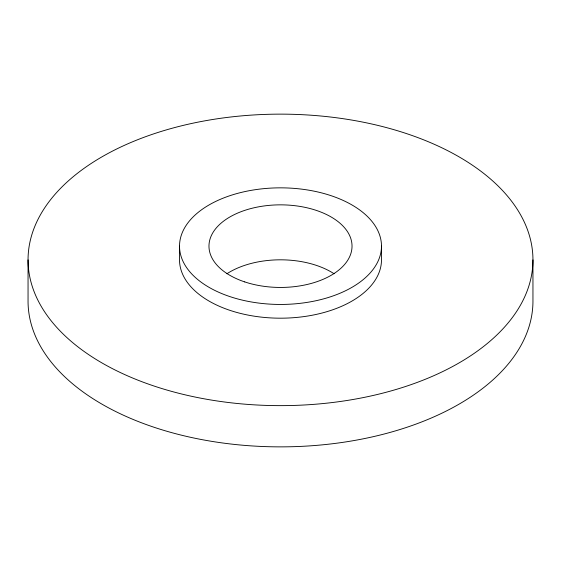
<?xml version="1.0" encoding="UTF-8"?>
<svg xmlns="http://www.w3.org/2000/svg" width="561" height="561" viewBox="0 0 561 561"><rect width="100%" height="100%" fill="white"/><g stroke="black" fill="none" stroke-linecap="round" stroke-linejoin="round"><path stroke-width="0.84" d="M532.95 259.89A252.45 145.748 0 0 1 154.275 386.108A252.45 145.748 0 0 1 154.275 133.665A252.45 145.748 0 0 1 532.95 259.89L532.95 301.11A252.45 145.748 0 0 1 280.5 446.865A252.45 145.748 0 0 1 28.05 301.11L28.05 259.89M381.48 246.146A100.98 58.302 0 0 1 230.01 296.636A100.98 58.302 0 0 1 230.01 195.656A100.98 58.302 0 0 1 381.48 246.146L381.48 259.89A100.98 58.302 0 0 1 280.5 318.185A100.98 58.302 0 0 1 179.52 259.89L179.52 246.146M226.917 273.754A71.528 41.297 0 0 1 334.083 273.754M244.736 281.91A71.528 41.297 0 0 0 352.028 246.146A71.528 41.297 0 0 0 244.736 210.382A71.528 41.297 0 0 0 244.736 281.91"/></g></svg>
